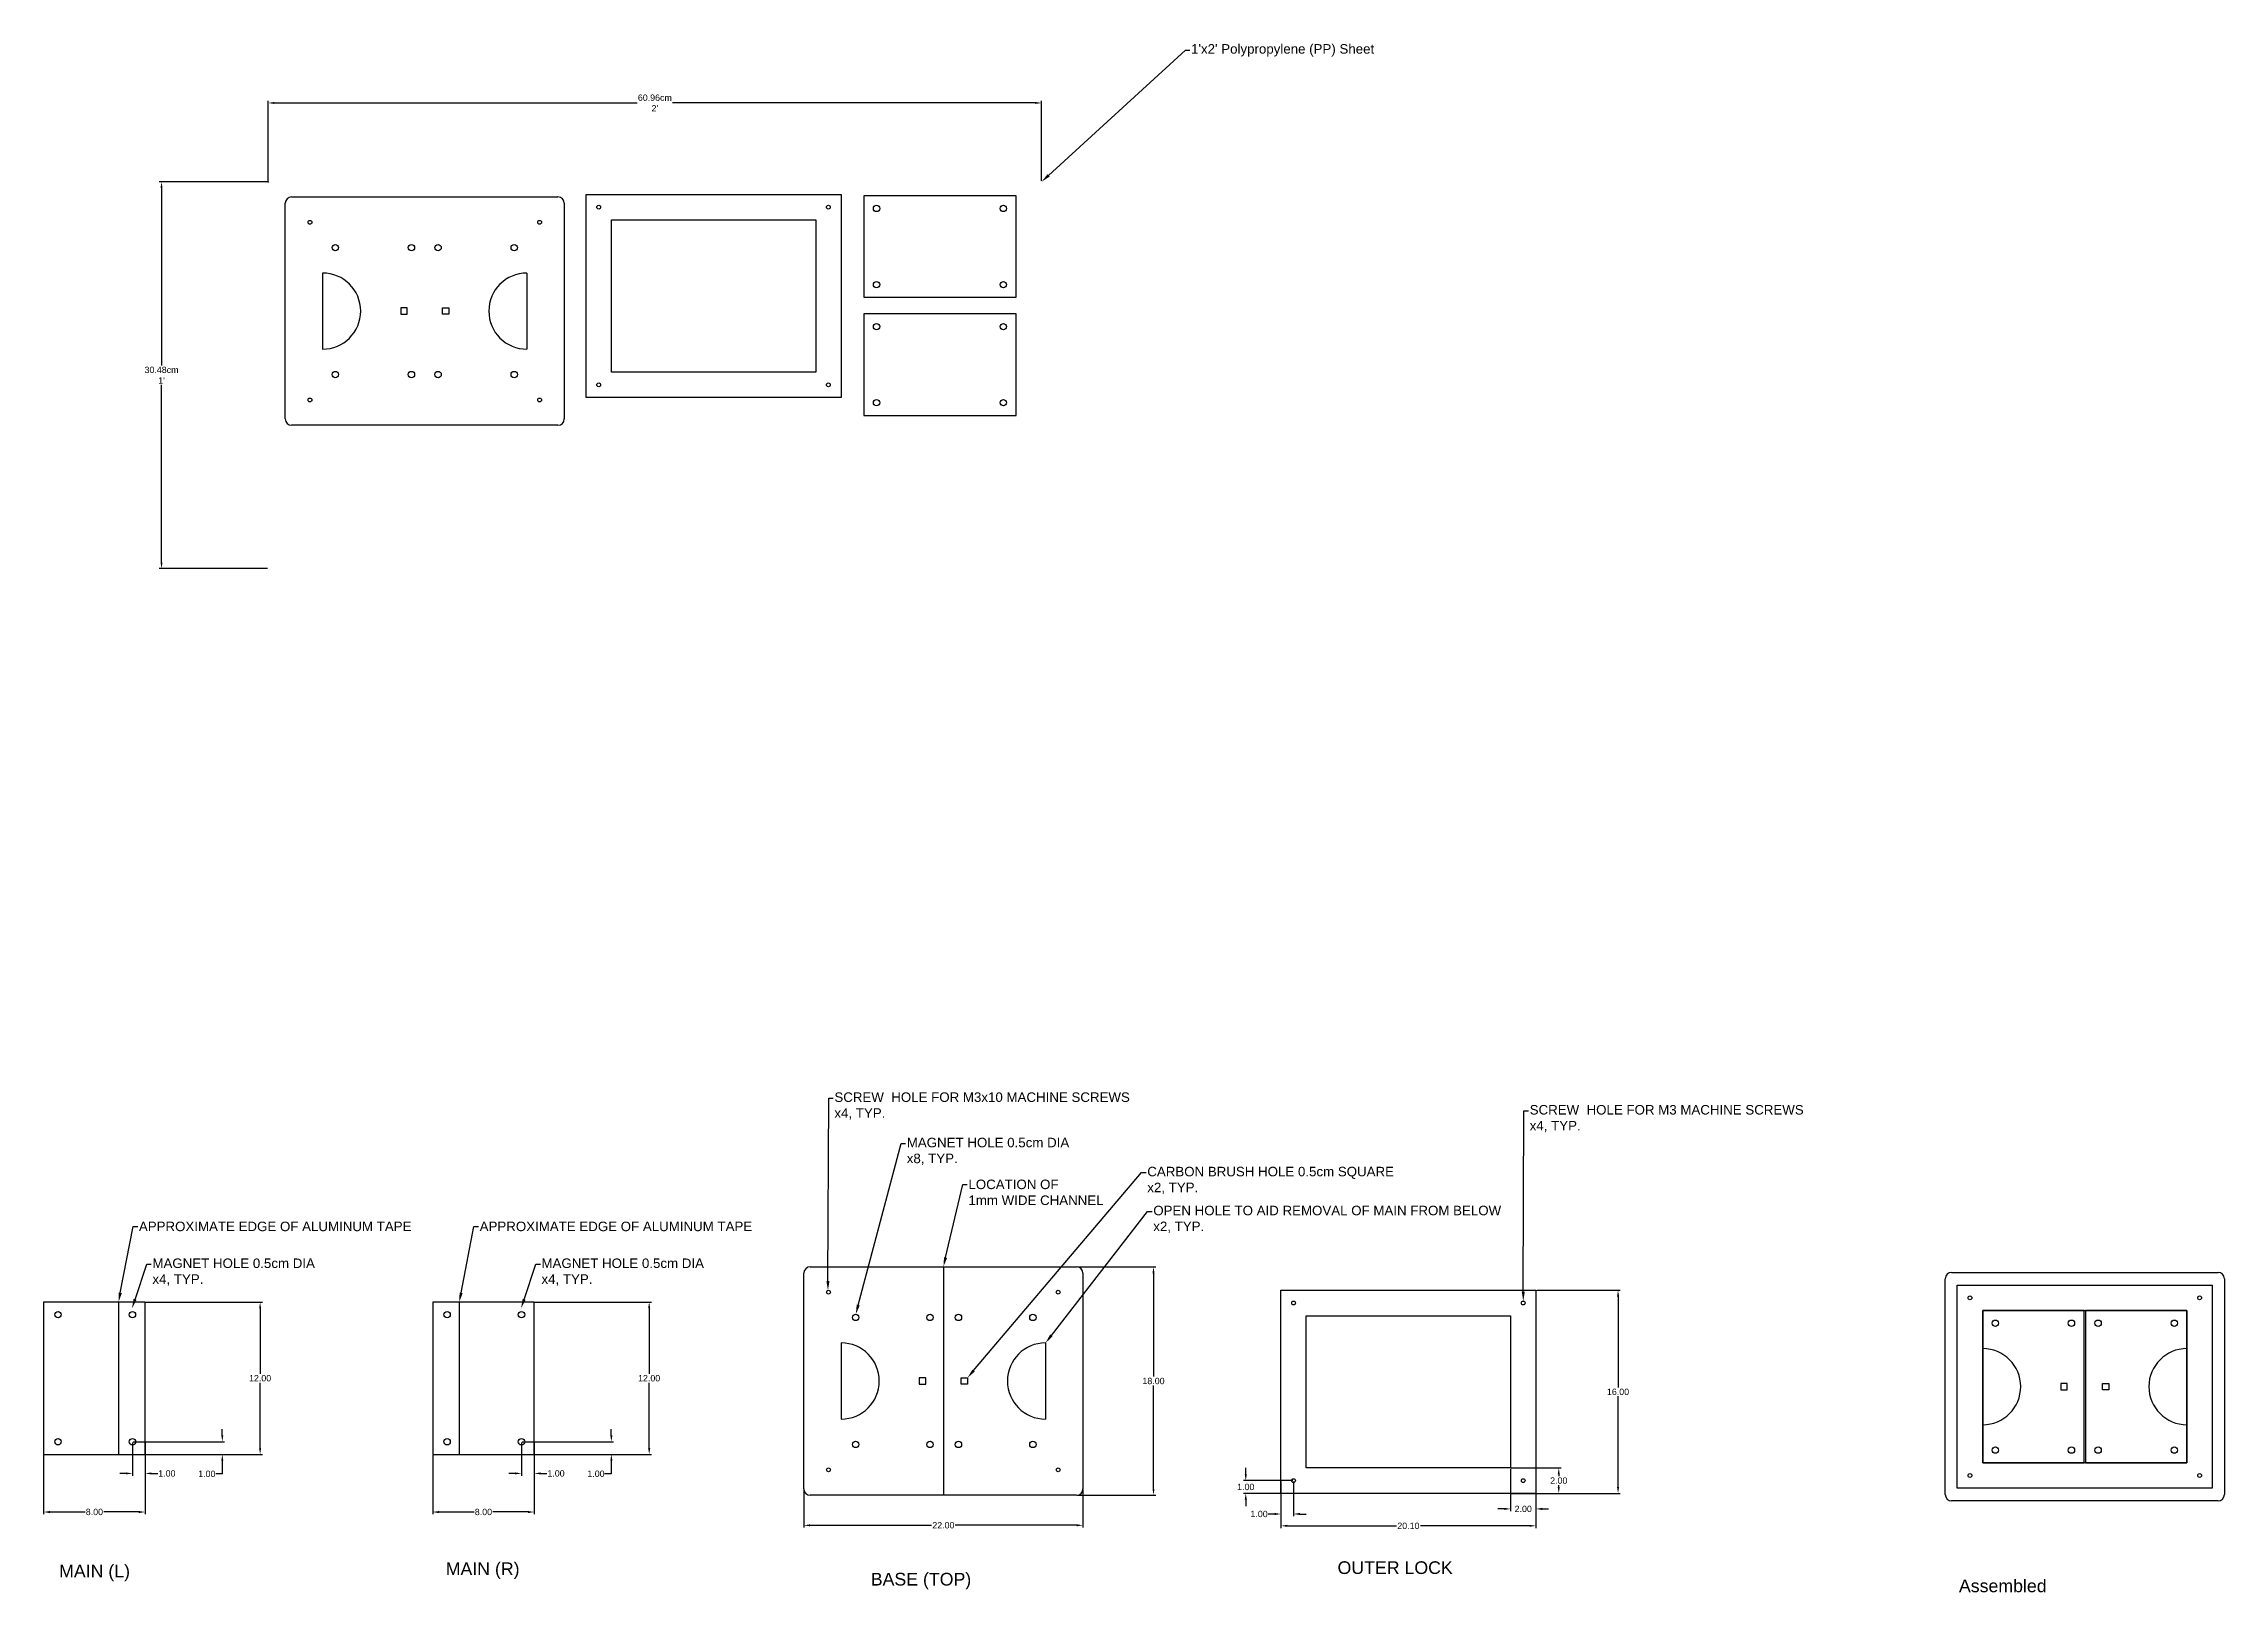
# Model space of a CAD drawing. Header units: inches. Extents: x 13 to 184, y -5 to 117.
import ezdxf
from ezdxf import colors
from ezdxf.entities.mleader import LeaderData, LeaderLine
from ezdxf.math import Vec2, Vec3

# ---------------------------------------------------------------- set-up
doc = ezdxf.new("R2010")
doc.units = ezdxf.units.IN
doc.header["$MEASUREMENT"] = 0
doc.layers.add('ANNOTATIONS', color=50, linetype='Continuous')
doc.layers.add('CUT', color=10, linetype='Continuous')
doc.styles.get("Standard").update_dxf_attribs({"font": 'arial.ttf'})
doc.linetypes.add('TRACKS', pattern='A,0.15,[130,ltypeshp.shx,S=0.25,R=0,X=0,Y=0],0.15', length=0.3)
doc.linetypes.add('ZIGZAG', pattern='A,0.0001,-0.2,[131,ltypeshp.shx,S=0.2,R=0,X=-0.2,Y=0],-0.4,[131,ltypeshp.shx,S=0.2,R=180,X=0.2,Y=0],-0.2', length=0.8001)
doc.dimstyles.get("Standard").update_dxf_attribs({"dimtxt": 0.5, "dimasz": 0.5, "dimexe": 0.18, "dimexo": 0.0625, "dimgap": 0.09, "dimtad": 0, "dimtih": 1, "dimtoh": 1, "dimzin": 0, "dimdsep": 46, "dimtxsty": 'Standard', "dimcen": 0.09, "dimadec": 0, "dimazin": 0, "dimtfac": 1, "dimtofl": 0, "dimtmove": 0, "dimatfit": 3, "dimfxl": 1, "dimtolj": 1, "dimtzin": 0, "dimarcsym": 0})

# ---------------------------------------------------------------- blocks, each defined once
blk = doc.blocks.new('*D1')
at = {"layer": 'ANNOTATIONS', "color": 0, "lineweight": -2, "transparency": 16777216}
for p, q in [((19.6, 6.33), (19.6, 3.72)), ((20.6, 6.33), (20.6, 3.72)), ((19.1, 3.9), (18.6, 3.9)), ((21.1, 3.9), (21.6, 3.9))]:
    blk.add_line(p, q, dxfattribs=at)
at = {"layer": 'ANNOTATIONS', "color": 0, "transparency": 16777216}
for points in [[(19.1, 3.98), (19.1, 3.82), (19.6, 3.9)], [(21.1, 3.98), (21.1, 3.82), (20.6, 3.9)]]:
    blk.add_solid(points, dxfattribs=at)
at = {"layer": 'Defpoints', "color": 0, "transparency": 16777216}
for p in [(19.6, 6.4), (20.6, 6.4), (20.6, 3.9)]:
    blk.add_point(p, dxfattribs=at)
at = {"layer": 'ANNOTATIONS', "color": 0, "transparency": 16777216, "insert": (22.31, 3.9), "char_height": 0.5, "attachment_point": 5}
blk.add_mtext('\\A1;1.00', dxfattribs=at)
blk = doc.blocks.new('*D2')
at = {"layer": 'ANNOTATIONS', "color": 0, "lineweight": -2, "transparency": 16777216}
for p, q in [((26.68, 6.9), (26.68, 7.4)), ((19.66, 6.4), (26.86, 6.4)), ((19.66, 5.4), (26.86, 5.4)), ((26.68, 3.87), (26.18, 3.87)), ((26.68, 4.9), (26.68, 3.87))]:
    blk.add_line(p, q, dxfattribs=at)
at = {"layer": 'ANNOTATIONS', "color": 0, "transparency": 16777216}
for points in [[(26.6, 6.9), (26.76, 6.9), (26.68, 6.4)], [(26.6, 4.9), (26.76, 4.9), (26.68, 5.4)]]:
    blk.add_solid(points, dxfattribs=at)
at = {"layer": 'Defpoints', "color": 0, "transparency": 16777216}
for p in [(19.6, 6.4), (19.6, 5.4), (26.68, 5.4)]:
    blk.add_point(p, dxfattribs=at)
at = {"layer": 'ANNOTATIONS', "color": 0, "transparency": 16777216, "insert": (25.46, 3.87), "char_height": 0.5, "attachment_point": 5}
blk.add_mtext('\\A1;1.00', dxfattribs=at)
blk = doc.blocks.new('*D3')
at = {"layer": 'ANNOTATIONS', "color": 0, "lineweight": -2, "transparency": 16777216}
for p, q in [((50.26, 6.33), (50.26, 3.72)), ((51.26, 6.33), (51.26, 3.72)), ((49.76, 3.9), (49.26, 3.9)), ((51.76, 3.9), (52.26, 3.9))]:
    blk.add_line(p, q, dxfattribs=at)
at = {"layer": 'ANNOTATIONS', "color": 0, "transparency": 16777216}
for points in [[(49.76, 3.98), (49.76, 3.82), (50.26, 3.9)], [(51.76, 3.98), (51.76, 3.82), (51.26, 3.9)]]:
    blk.add_solid(points, dxfattribs=at)
at = {"layer": 'Defpoints', "color": 0, "transparency": 16777216}
for p in [(50.26, 6.4), (51.26, 6.4), (51.26, 3.9)]:
    blk.add_point(p, dxfattribs=at)
at = {"layer": 'ANNOTATIONS', "color": 0, "transparency": 16777216, "insert": (52.98, 3.9), "char_height": 0.5, "attachment_point": 5}
blk.add_mtext('\\A1;1.00', dxfattribs=at)
blk = doc.blocks.new('*D4')
at = {"layer": 'ANNOTATIONS', "color": 0, "lineweight": -2, "transparency": 16777216}
for p, q in [((57.34, 6.9), (57.34, 7.4)), ((50.32, 6.4), (57.52, 6.4)), ((50.32, 5.4), (57.52, 5.4)), ((57.34, 3.87), (56.84, 3.87)), ((57.34, 4.9), (57.34, 3.87))]:
    blk.add_line(p, q, dxfattribs=at)
at = {"layer": 'ANNOTATIONS', "color": 0, "transparency": 16777216}
for points in [[(57.26, 6.9), (57.43, 6.9), (57.34, 6.4)], [(57.26, 4.9), (57.43, 4.9), (57.34, 5.4)]]:
    blk.add_solid(points, dxfattribs=at)
at = {"layer": 'Defpoints', "color": 0, "transparency": 16777216}
for p in [(50.26, 6.4), (50.26, 5.4), (57.34, 5.4)]:
    blk.add_point(p, dxfattribs=at)
at = {"layer": 'ANNOTATIONS', "color": 0, "transparency": 16777216, "insert": (56.13, 3.87), "char_height": 0.5, "attachment_point": 5}
blk.add_mtext('\\A1;1.00', dxfattribs=at)
blk = doc.blocks.new('*D5')
at = {"layer": 'ANNOTATIONS', "color": 0, "lineweight": -2, "transparency": 16777216}
for p, q in [((20.66, 17.4), (29.84, 17.4)), ((29.66, 16.9), (29.66, 11.74)), ((29.66, 5.9), (29.66, 11.05)), ((20.66, 5.4), (29.84, 5.4))]:
    blk.add_line(p, q, dxfattribs=at)
at = {"layer": 'ANNOTATIONS', "color": 0, "transparency": 16777216}
for points in [[(29.58, 16.9), (29.74, 16.9), (29.66, 17.4)], [(29.58, 5.9), (29.74, 5.9), (29.66, 5.4)]]:
    blk.add_solid(points, dxfattribs=at)
at = {"layer": 'Defpoints', "color": 0, "transparency": 16777216}
for p in [(20.6, 17.4), (20.6, 5.4), (29.66, 5.4)]:
    blk.add_point(p, dxfattribs=at)
at = {"layer": 'ANNOTATIONS', "color": 0, "transparency": 16777216, "insert": (29.66, 11.4), "char_height": 0.5, "attachment_point": 5}
blk.add_mtext('\\A1;12.00', dxfattribs=at)
blk = doc.blocks.new('*D6')
at = {"layer": 'ANNOTATIONS', "color": 0, "lineweight": -2, "transparency": 16777216}
for p, q in [((12.6, 5.33), (12.6, 0.68)), ((20.6, 5.33), (20.6, 0.68)), ((13.1, 0.86), (15.86, 0.86)), ((20.1, 0.86), (17.34, 0.86))]:
    blk.add_line(p, q, dxfattribs=at)
at = {"layer": 'ANNOTATIONS', "color": 0, "transparency": 16777216}
for points in [[(13.1, 0.94), (13.1, 0.77), (12.6, 0.86)], [(20.1, 0.94), (20.1, 0.77), (20.6, 0.86)]]:
    blk.add_solid(points, dxfattribs=at)
at = {"layer": 'Defpoints', "color": 0, "transparency": 16777216}
for p in [(12.6, 5.4), (20.6, 5.4), (20.6, 0.86)]:
    blk.add_point(p, dxfattribs=at)
at = {"layer": 'ANNOTATIONS', "color": 0, "transparency": 16777216, "insert": (16.6, 0.86), "char_height": 0.5, "attachment_point": 5}
blk.add_mtext('\\A1;8.00', dxfattribs=at)
blk = doc.blocks.new('*D7')
at = {"layer": 'ANNOTATIONS', "color": 0, "lineweight": -2, "transparency": 16777216}
for p, q in [((51.32, 17.4), (60.5, 17.4)), ((60.32, 16.9), (60.32, 11.74)), ((60.32, 5.9), (60.32, 11.05)), ((51.32, 5.4), (60.5, 5.4))]:
    blk.add_line(p, q, dxfattribs=at)
at = {"layer": 'ANNOTATIONS', "color": 0, "transparency": 16777216}
for points in [[(60.24, 16.9), (60.41, 16.9), (60.32, 17.4)], [(60.24, 5.9), (60.41, 5.9), (60.32, 5.4)]]:
    blk.add_solid(points, dxfattribs=at)
at = {"layer": 'Defpoints', "color": 0, "transparency": 16777216}
for p in [(51.26, 17.4), (51.26, 5.4), (60.32, 5.4)]:
    blk.add_point(p, dxfattribs=at)
at = {"layer": 'ANNOTATIONS', "color": 0, "transparency": 16777216, "insert": (60.32, 11.4), "char_height": 0.5, "attachment_point": 5}
blk.add_mtext('\\A1;12.00', dxfattribs=at)
blk = doc.blocks.new('*D8')
at = {"layer": 'ANNOTATIONS', "color": 0, "lineweight": -2, "transparency": 16777216}
for p, q in [((43.26, 5.33), (43.26, 0.68)), ((51.26, 5.33), (51.26, 0.68)), ((43.76, 0.86), (46.52, 0.86)), ((50.76, 0.86), (48, 0.86))]:
    blk.add_line(p, q, dxfattribs=at)
at = {"layer": 'ANNOTATIONS', "color": 0, "transparency": 16777216}
for points in [[(43.76, 0.94), (43.76, 0.77), (43.26, 0.86)], [(50.76, 0.94), (50.76, 0.77), (51.26, 0.86)]]:
    blk.add_solid(points, dxfattribs=at)
at = {"layer": 'Defpoints', "color": 0, "transparency": 16777216}
for p in [(43.26, 5.4), (51.26, 5.4), (51.26, 0.86)]:
    blk.add_point(p, dxfattribs=at)
at = {"layer": 'ANNOTATIONS', "color": 0, "transparency": 16777216, "insert": (47.26, 0.86), "char_height": 0.5, "attachment_point": 5}
blk.add_mtext('\\A1;8.00', dxfattribs=at)
blk = doc.blocks.new('*D9')
at = {"layer": 'ANNOTATIONS', "color": 0, "lineweight": -2, "transparency": 16777216}
for p, q in [((94.07, 20.18), (100.25, 20.18)), ((100.07, 19.68), (100.07, 11.53)), ((100.07, 2.68), (100.07, 10.84)), ((94.07, 2.18), (100.25, 2.18))]:
    blk.add_line(p, q, dxfattribs=at)
at = {"layer": 'ANNOTATIONS', "color": 0, "transparency": 16777216}
for points in [[(99.99, 19.68), (100.15, 19.68), (100.07, 20.18)], [(99.99, 2.68), (100.15, 2.68), (100.07, 2.18)]]:
    blk.add_solid(points, dxfattribs=at)
at = {"layer": 'Defpoints', "color": 0, "transparency": 16777216}
for p in [(94.01, 20.18), (94.01, 2.18), (100.07, 2.18)]:
    blk.add_point(p, dxfattribs=at)
at = {"layer": 'ANNOTATIONS', "color": 0, "transparency": 16777216, "insert": (100.07, 11.18), "char_height": 0.5, "attachment_point": 5}
blk.add_mtext('\\A1;18.00', dxfattribs=at)
blk = doc.blocks.new('*D10')
at = {"layer": 'ANNOTATIONS', "color": 0, "lineweight": -2, "transparency": 16777216}
for p, q in [((130.27, 18.33), (136.86, 18.33)), ((136.68, 17.83), (136.68, 10.68)), ((136.68, 2.83), (136.68, 9.98)), ((130.27, 2.33), (136.86, 2.33))]:
    blk.add_line(p, q, dxfattribs=at)
at = {"layer": 'ANNOTATIONS', "color": 0, "transparency": 16777216}
for points in [[(136.6, 17.83), (136.77, 17.83), (136.68, 18.33)], [(136.6, 2.83), (136.77, 2.83), (136.68, 2.33)]]:
    blk.add_solid(points, dxfattribs=at)
at = {"layer": 'Defpoints', "color": 0, "transparency": 16777216}
for p in [(130.21, 18.33), (130.21, 2.33), (136.68, 2.33)]:
    blk.add_point(p, dxfattribs=at)
at = {"layer": 'ANNOTATIONS', "color": 0, "transparency": 16777216, "insert": (136.68, 10.33), "char_height": 0.5, "attachment_point": 5}
blk.add_mtext('\\A1;16.00', dxfattribs=at)
blk = doc.blocks.new('*D11')
at = {"layer": 'ANNOTATIONS', "color": 0, "lineweight": -2, "transparency": 16777216}
for p, q in [((72.51, 2.62), (72.51, -0.37)), ((94.51, 2.62), (94.51, -0.37)), ((73.01, -0.19), (82.57, -0.19)), ((94.01, -0.19), (84.45, -0.19))]:
    blk.add_line(p, q, dxfattribs=at)
at = {"layer": 'ANNOTATIONS', "color": 0, "transparency": 16777216}
for points in [[(73.01, -0.11), (73.01, -0.27), (72.51, -0.19)], [(94.01, -0.11), (94.01, -0.27), (94.51, -0.19)]]:
    blk.add_solid(points, dxfattribs=at)
at = {"layer": 'Defpoints', "color": 0, "transparency": 16777216}
for p in [(72.51, 2.68), (94.51, 2.68), (94.51, -0.19)]:
    blk.add_point(p, dxfattribs=at)
at = {"layer": 'ANNOTATIONS', "color": 0, "transparency": 16777216, "insert": (83.51, -0.19), "char_height": 0.5, "attachment_point": 5}
blk.add_mtext('\\A1;22.00', dxfattribs=at)
blk = doc.blocks.new('*D12')
at = {"layer": 'ANNOTATIONS', "color": 0, "lineweight": -2, "transparency": 16777216}
for p, q in [((110.11, 2.27), (110.11, -0.41)), ((130.21, 2.27), (130.21, -0.41)), ((110.61, -0.23), (119.22, -0.23)), ((129.71, -0.23), (121.1, -0.23))]:
    blk.add_line(p, q, dxfattribs=at)
at = {"layer": 'ANNOTATIONS', "color": 0, "transparency": 16777216}
for points in [[(110.61, -0.15), (110.61, -0.31), (110.11, -0.23)], [(129.71, -0.15), (129.71, -0.31), (130.21, -0.23)]]:
    blk.add_solid(points, dxfattribs=at)
at = {"layer": 'Defpoints', "color": 0, "transparency": 16777216}
for p in [(110.11, 2.33), (130.21, 2.33), (130.21, -0.23)]:
    blk.add_point(p, dxfattribs=at)
at = {"layer": 'ANNOTATIONS', "color": 0, "transparency": 16777216, "insert": (120.16, -0.23), "char_height": 0.5, "attachment_point": 5}
blk.add_mtext('\\A1;20.10', dxfattribs=at)
blk = doc.blocks.new('*D13')
at = {"layer": 'ANNOTATIONS', "color": 0, "lineweight": -2, "transparency": 16777216}
for p, q in [((128.21, 4.27), (128.21, 0.92)), ((130.21, 4.27), (130.21, 0.92)), ((127.71, 1.1), (127.21, 1.1)), ((130.71, 1.1), (131.21, 1.1))]:
    blk.add_line(p, q, dxfattribs=at)
at = {"layer": 'ANNOTATIONS', "color": 0, "transparency": 16777216}
for points in [[(127.71, 1.19), (127.71, 1.02), (128.21, 1.1)], [(130.71, 1.19), (130.71, 1.02), (130.21, 1.1)]]:
    blk.add_solid(points, dxfattribs=at)
at = {"layer": 'Defpoints', "color": 0, "transparency": 16777216}
for p in [(128.21, 4.33), (130.21, 4.33), (130.21, 1.1)]:
    blk.add_point(p, dxfattribs=at)
at = {"layer": 'ANNOTATIONS', "color": 0, "transparency": 16777216, "insert": (129.21, 1.1), "char_height": 0.5, "attachment_point": 5}
blk.add_mtext('\\A1;2.00', dxfattribs=at)
blk = doc.blocks.new('*D14')
at = {"layer": 'ANNOTATIONS', "color": 0, "lineweight": -2, "transparency": 16777216}
for p, q in [((128.27, 4.33), (132.19, 4.33)), ((132.01, 3.83), (132.01, 3.68)), ((128.27, 2.33), (132.19, 2.33)), ((132.01, 2.83), (132.01, 2.98))]:
    blk.add_line(p, q, dxfattribs=at)
at = {"layer": 'ANNOTATIONS', "color": 0, "transparency": 16777216}
for points in [[(131.93, 3.83), (132.09, 3.83), (132.01, 4.33)], [(131.93, 2.83), (132.09, 2.83), (132.01, 2.33)]]:
    blk.add_solid(points, dxfattribs=at)
at = {"layer": 'Defpoints', "color": 0, "transparency": 16777216}
for p in [(128.21, 4.33), (128.21, 2.33), (132.01, 2.33)]:
    blk.add_point(p, dxfattribs=at)
at = {"layer": 'ANNOTATIONS', "color": 0, "transparency": 16777216, "insert": (132.01, 3.33), "char_height": 0.5, "attachment_point": 5}
blk.add_mtext('\\A1;2.00', dxfattribs=at)
blk = doc.blocks.new('*D15')
at = {"layer": 'ANNOTATIONS', "color": 0, "lineweight": -2, "transparency": 16777216}
for p, q in [((107.34, 3.83), (107.34, 4.33)), ((111.05, 3.33), (107.16, 3.33)), ((111.05, 2.33), (107.16, 2.33)), ((107.34, 1.83), (107.34, 1.33))]:
    blk.add_line(p, q, dxfattribs=at)
at = {"layer": 'ANNOTATIONS', "color": 0, "transparency": 16777216}
for points in [[(107.26, 3.83), (107.43, 3.83), (107.34, 3.33)], [(107.26, 1.83), (107.43, 1.83), (107.34, 2.33)]]:
    blk.add_solid(points, dxfattribs=at)
at = {"layer": 'Defpoints', "color": 0, "transparency": 16777216}
for p in [(107.34, 2.33), (111.11, 3.33), (111.11, 2.33)]:
    blk.add_point(p, dxfattribs=at)
at = {"layer": 'ANNOTATIONS', "color": 0, "transparency": 16777216, "insert": (107.34, 2.83), "char_height": 0.5, "attachment_point": 5}
blk.add_mtext('\\A1;1.00', dxfattribs=at)
blk = doc.blocks.new('*D16')
at = {"layer": 'ANNOTATIONS', "color": 0, "lineweight": -2, "transparency": 16777216}
for p, q in [((110.11, 3.27), (110.11, 0.52)), ((111.11, 3.27), (111.11, 0.52)), ((109.61, 0.7), (109.11, 0.7)), ((111.61, 0.7), (112.11, 0.7))]:
    blk.add_line(p, q, dxfattribs=at)
at = {"layer": 'ANNOTATIONS', "color": 0, "transparency": 16777216}
for points in [[(109.61, 0.79), (109.61, 0.62), (110.11, 0.7)], [(111.61, 0.79), (111.61, 0.62), (111.11, 0.7)]]:
    blk.add_solid(points, dxfattribs=at)
at = {"layer": 'Defpoints', "color": 0, "transparency": 16777216}
for p in [(110.11, 3.33), (111.11, 3.33), (110.11, 0.7)]:
    blk.add_point(p, dxfattribs=at)
at = {"layer": 'ANNOTATIONS', "color": 0, "transparency": 16777216, "insert": (108.39, 0.7), "char_height": 0.5, "attachment_point": 5}
blk.add_mtext('\\A1;1.00', dxfattribs=at)
blk = doc.blocks.new('*D17')
at = {"layer": 'ANNOTATIONS', "color": 0, "lineweight": -2, "transparency": 16777216}
for p, q in [((30.29, 105.75), (30.29, 112.08)), ((30.79, 111.9), (59.38, 111.9)), ((90.75, 111.9), (62.16, 111.9)), ((91.25, 105.75), (91.25, 112.08))]:
    blk.add_line(p, q, dxfattribs=at)
at = {"layer": 'ANNOTATIONS', "color": 0, "transparency": 16777216}
for points in [[(30.79, 111.98), (30.79, 111.82), (30.29, 111.9)], [(90.75, 111.98), (90.75, 111.82), (91.25, 111.9)]]:
    blk.add_solid(points, dxfattribs=at)
at = {"layer": 'Defpoints', "color": 0, "transparency": 16777216}
for p in [(30.29, 111.9), (30.29, 105.69), (91.25, 105.69)]:
    blk.add_point(p, dxfattribs=at)
at = {"layer": 'ANNOTATIONS', "color": 0, "transparency": 16777216, "insert": (60.77, 111.9), "char_height": 0.5, "attachment_point": 5}
blk.add_mtext("\\A1;60.96cm\\P2'", dxfattribs=at)
blk = doc.blocks.new('*D18')
at = {"layer": 'ANNOTATIONS', "color": 0, "lineweight": -2, "transparency": 16777216}
for p, q in [((30.23, 105.69), (21.71, 105.69)), ((21.89, 105.19), (21.89, 91.21)), ((21.89, 75.71), (21.89, 89.69)), ((30.23, 75.21), (21.71, 75.21))]:
    blk.add_line(p, q, dxfattribs=at)
at = {"layer": 'ANNOTATIONS', "color": 0, "transparency": 16777216}
for points in [[(21.81, 105.19), (21.97, 105.19), (21.89, 105.69)], [(21.81, 75.71), (21.97, 75.71), (21.89, 75.21)]]:
    blk.add_solid(points, dxfattribs=at)
at = {"layer": 'Defpoints', "color": 0, "transparency": 16777216}
for p in [(21.89, 105.69), (30.29, 105.69), (30.29, 75.21)]:
    blk.add_point(p, dxfattribs=at)
at = {"layer": 'ANNOTATIONS', "color": 0, "transparency": 16777216, "insert": (21.89, 90.45), "char_height": 0.5, "attachment_point": 5}
blk.add_mtext("\\A1;30.48cm\\P1'", dxfattribs=at)

msp = doc.modelspace()

# ---------------------------------------------------------------- linework, layer by layer
at = {"layer": 'ANNOTATIONS', "color": 240, "true_color": 0xed1f24}
for p, q in [((72.511, 2.682), (72.511, 19.682)), ((73.011, 20.182), (94.011, 20.182)), ((94.511, 19.682), (94.511, 2.682)), ((162.469, 2.237), (162.469, 19.237)), ((162.969, 19.737), (183.969, 19.737)), ((184.469, 19.237), (184.469, 2.237)), ((12.598, 17.396), (12.598, 5.396)), ((20.598, 17.396), (12.598, 17.396)), ((20.598, 5.396), (20.598, 17.396)), ((43.261, 17.396), (43.261, 5.396)), ((51.261, 17.396), (43.261, 17.396)), ((51.261, 5.396), (51.261, 17.396)), ((110.11, 18.33), (130.21, 18.33)), ((110.11, 2.33), (110.11, 18.33)), ((130.21, 18.33), (130.21, 2.33)), ((112.11, 16.33), (128.21, 16.33)), ((112.11, 4.33), (112.11, 16.33)), ((128.21, 16.33), (128.21, 4.33)), ((75.461, 14.182), (75.461, 8.182)), ((91.561, 14.182), (91.561, 8.182)), ((81.614, 11.432), (81.614, 10.932)), ((82.114, 11.432), (81.614, 11.432)), ((81.614, 10.932), (82.114, 10.932)), ((82.114, 10.932), (82.114, 11.432)), ((84.907, 11.432), (85.407, 11.432)), ((84.907, 10.932), (84.907, 11.432)), ((85.407, 10.932), (84.907, 10.932)), ((85.407, 11.432), (85.407, 10.932)), ((171.572, 10.987), (171.572, 10.487)), ((172.072, 10.987), (171.572, 10.987)), ((171.572, 10.487), (172.072, 10.487)), ((172.072, 10.487), (172.072, 10.987)), ((174.865, 10.487), (174.865, 10.987)), ((174.865, 10.987), (175.365, 10.987)), ((175.365, 10.487), (174.865, 10.487)), ((175.365, 10.987), (175.365, 10.487)), ((12.598, 5.396), (20.598, 5.396)), ((43.261, 5.396), (51.261, 5.396)), ((128.21, 4.33), (112.11, 4.33)), ((94.011, 2.182), (73.011, 2.182)), ((130.21, 2.33), (110.11, 2.33)), ((183.969, 1.737), (162.969, 1.737))]:
    msp.add_line(p, q, dxfattribs=at)
at = {"layer": 'ANNOTATIONS', "linetype": 'TRACKS'}
msp.add_line((83.511, 20.182), (83.511, 2.182), dxfattribs=at)
at = {"layer": 'ANNOTATIONS', "linetype": 'ZIGZAG'}
for p, q in [((18.501, 17.396), (18.501, 5.396)), ((45.358, 17.396), (45.358, 5.396))]:
    msp.add_line(p, q, dxfattribs=at)
at = {"layer": 'ANNOTATIONS', "color": 116, "true_color": 0x136734}
for p, q in [((163.419, 18.737), (183.519, 18.737)), ((163.419, 2.737), (163.419, 18.737)), ((183.519, 18.737), (183.519, 2.737)), ((165.419, 16.737), (181.519, 16.737)), ((165.419, 4.737), (165.419, 16.737)), ((181.519, 16.737), (181.519, 4.737)), ((181.519, 4.737), (165.419, 4.737)), ((183.519, 2.737), (163.419, 2.737))]:
    msp.add_line(p, q, dxfattribs=at)
at = {"layer": 'ANNOTATIONS', "color": 41, "true_color": 0xf4ee51}
for p, q in [((173.419, 16.737), (165.419, 16.737)), ((165.419, 16.737), (165.419, 4.737)), ((173.419, 4.737), (173.419, 16.737)), ((181.519, 16.737), (173.519, 16.737)), ((173.519, 16.737), (173.519, 4.737)), ((181.519, 4.737), (181.519, 16.737)), ((165.419, 4.737), (173.419, 4.737)), ((173.519, 4.737), (181.519, 4.737))]:
    msp.add_line(p, q, dxfattribs=at)
at = {"layer": 'ANNOTATIONS'}
for p, q in [((165.419, 13.737), (165.419, 7.737)), ((181.519, 13.737), (181.519, 7.737))]:
    msp.add_line(p, q, dxfattribs=at)
at = {"layer": 'ANNOTATIONS', "color": 240, "true_color": 0xed1f24}
for centre, radius in [((74.461, 18.182), 0.15), ((92.561, 18.182), 0.15), ((111.11, 17.33), 0.15), ((129.21, 17.33), 0.15), ((13.733, 16.405), 0.25), ((19.598, 16.405), 0.25), ((44.397, 16.405), 0.25), ((50.261, 16.405), 0.25), ((76.597, 16.191), 0.25), ((82.461, 16.191), 0.25), ((84.697, 16.191), 0.25), ((90.561, 16.191), 0.25), ((13.733, 6.396), 0.25), ((19.598, 6.396), 0.25), ((44.397, 6.396), 0.25), ((50.261, 6.396), 0.25), ((76.597, 6.182), 0.25), ((82.461, 6.182), 0.25), ((84.697, 6.182), 0.25), ((90.561, 6.182), 0.25), ((74.461, 4.182), 0.15), ((92.561, 4.182), 0.15), ((111.11, 3.33), 0.15), ((129.21, 3.33), 0.15)]:
    msp.add_circle(centre, radius, dxfattribs=at)
at = {"layer": 'ANNOTATIONS', "color": 116, "true_color": 0x136734}
for centre in [(164.419, 17.737), (182.519, 17.737), (164.419, 3.737), (182.519, 3.737)]:
    msp.add_circle(centre, 0.15, dxfattribs=at)
at = {"layer": 'ANNOTATIONS', "color": 41, "true_color": 0xf4ee51}
for centre in [(166.419, 15.737), (172.419, 15.737), (174.519, 15.737), (180.519, 15.737), (166.419, 5.737), (172.419, 5.737), (174.519, 5.737), (180.519, 5.737)]:
    msp.add_circle(centre, 0.25, dxfattribs=at)
at = {"layer": 'ANNOTATIONS'}
for centre in [(166.419, 15.737), (172.419, 15.737), (174.519, 15.737), (180.519, 15.737), (166.419, 5.737), (172.419, 5.737), (174.519, 5.737), (180.519, 5.737)]:
    msp.add_circle(centre, 0.25, dxfattribs=at)
at = {"layer": 'ANNOTATIONS', "color": 240, "true_color": 0xed1f24}
for centre, radius, start, end in [((73.011, 19.682), 0.5, 90, 180), ((94.011, 19.682), 0.5, 0, 90), ((162.969, 19.237), 0.5, 90, 180), ((183.969, 19.237), 0.5, 0, 90), ((75.461, 11.182), 3, 270, 90), ((91.561, 11.182), 3, 90, 270), ((165.419, 10.737), 3, 270, 90), ((181.519, 10.737), 3, 90, 270), ((73.011, 2.682), 0.5, 180, 270), ((94.011, 2.682), 0.5, 270, 0), ((162.969, 2.237), 0.5, 180, 270), ((183.969, 2.237), 0.5, 270, 0)]:
    msp.add_arc(centre, radius, start, end, dxfattribs=at)
at = {"layer": 'CUT'}
for p, q in [((31.636, 86.997), (31.636, 103.997)), ((32.136, 104.497), (53.136, 104.497)), ((53.636, 103.997), (53.636, 86.997)), ((55.345, 104.688), (75.445, 104.688)), ((55.345, 88.688), (55.345, 104.688)), ((75.445, 104.688), (75.445, 88.688)), ((89.241, 104.585), (77.241, 104.585)), ((77.241, 104.585), (77.241, 96.585)), ((89.241, 96.585), (89.241, 104.585)), ((57.345, 102.688), (73.445, 102.688)), ((57.345, 90.688), (57.345, 102.688)), ((73.445, 102.688), (73.445, 90.688)), ((34.586, 98.497), (34.586, 92.497)), ((50.686, 98.497), (50.686, 92.497)), ((77.241, 96.585), (89.241, 96.585)), ((40.74, 95.747), (40.74, 95.247)), ((41.24, 95.747), (40.74, 95.747)), ((40.74, 95.247), (41.24, 95.247)), ((41.24, 95.247), (41.24, 95.747)), ((44.033, 95.247), (44.033, 95.747)), ((44.033, 95.747), (44.533, 95.747)), ((44.533, 95.247), (44.033, 95.247)), ((44.533, 95.747), (44.533, 95.247)), ((89.241, 95.276), (77.241, 95.276)), ((77.241, 95.276), (77.241, 87.276)), ((89.241, 87.276), (89.241, 95.276)), ((73.445, 90.688), (57.345, 90.688)), ((75.445, 88.688), (55.345, 88.688)), ((53.136, 86.497), (32.136, 86.497)), ((77.241, 87.276), (89.241, 87.276))]:
    msp.add_line(p, q, dxfattribs=at)
for centre, radius in [((56.345, 103.688), 0.15), ((74.445, 103.688), 0.15), ((78.241, 103.585), 0.25), ((88.241, 103.585), 0.25), ((33.586, 102.497), 0.15), ((51.686, 102.497), 0.15), ((35.586, 100.497), 0.25), ((41.586, 100.497), 0.25), ((43.686, 100.497), 0.25), ((49.686, 100.497), 0.25), ((78.241, 97.585), 0.25), ((88.241, 97.585), 0.25), ((78.241, 94.276), 0.25), ((88.241, 94.276), 0.25), ((35.586, 90.497), 0.25), ((41.586, 90.497), 0.25), ((43.686, 90.497), 0.25), ((49.686, 90.497), 0.25), ((56.345, 89.688), 0.15), ((74.445, 89.688), 0.15), ((33.586, 88.497), 0.15), ((51.686, 88.497), 0.15), ((78.241, 88.276), 0.25), ((88.241, 88.276), 0.25)]:
    msp.add_circle(centre, radius, dxfattribs=at)
for centre, radius, start, end in [((32.136, 103.997), 0.5, 90, 180), ((53.136, 103.997), 0.5, 0, 90), ((34.586, 95.497), 3, 270, 90), ((50.686, 95.497), 3, 90, 270), ((32.136, 86.997), 0.5, 180, 270), ((53.136, 86.997), 0.5, 270, 0)]:
    msp.add_arc(centre, radius, start, end, dxfattribs=at)
msp.add_point((30.291, 105.688), dxfattribs=at)

# ---------------------------------------------------------------- texts
at = {"layer": 'ANNOTATIONS', "char_height": 1, "attachment_point": 1}
for s, insert in [('MAIN (L)', (13.819, -3.298)), ('MAIN (R)', (44.289, -3.114)), ('OUTER LOCK', (114.576, -3.026)), ('BASE (TOP)', (77.787, -3.935)), ('Assembled', (163.549, -4.461))]:
    msp.add_mtext_dynamic_manual_height_columns(s, width=16.14522, gutter_width=1, heights=[0], dxfattribs=dict(at, insert=insert))

# ---------------------------------------------------------------- dimensions: what is measured, and where the dimension line sits
at = {"layer": 'ANNOTATIONS'}
dim = msp.add_linear_dim(base=(30.291, 111.901), p1=(91.251, 105.688), p2=(30.291, 105.688), text="<>cm\\P2'", dimstyle='Standard', dxfattribs=at)
dim.commit()
dim.dimension.update_dxf_attribs({"geometry": '*D17', "text_midpoint": (60.771, 111.901)})
dim = msp.add_linear_dim(base=(21.89, 105.688), p1=(30.291, 75.208), p2=(30.291, 105.688), angle=90, text="<>cm\\P1'", dimstyle='Standard', dxfattribs=at)
dim.commit()
dim.dimension.update_dxf_attribs({"geometry": '*D18', "text_midpoint": (21.89, 90.448)})
for base, p1, p2, picture, middle in [((100.069, 2.182), (94.011, 20.182), (94.011, 2.182), '*D9', (100.069, 11.182)), ((29.661, 5.396), (20.598, 17.396), (20.598, 5.396), '*D5', (29.661, 11.396)), ((60.325, 5.396), (51.261, 17.396), (51.261, 5.396), '*D7', (60.325, 11.396)), ((136.682, 2.33), (130.21, 18.33), (130.21, 2.33), '*D10', (136.682, 10.33)), ((107.343, 2.33), (111.11, 3.33), (111.11, 2.33), '*D15', (107.343, 2.83)), ((132.01, 2.33), (128.21, 4.33), (128.21, 2.33), '*D14', (132.01, 3.33))]:
    dim = msp.add_linear_dim(base=base, p1=p1, p2=p2, angle=90, dimstyle='Standard', dxfattribs=at)
    dim.commit()
    dim.dimension.update_dxf_attribs({"geometry": picture, "text_midpoint": middle})
for base, p1, p2, picture, middle in [((26.678, 5.396), (19.598, 6.396), (19.598, 5.396), '*D2', (25.463, 3.873)), ((57.342, 5.396), (50.261, 6.396), (50.261, 5.396), '*D4', (56.127, 3.873))]:
    dim = msp.add_linear_dim(base=base, p1=p1, p2=p2, angle=90, dimstyle='Standard', dxfattribs=at)
    dim.commit()
    dim.dimension.update_dxf_attribs({"geometry": picture, "text_midpoint": middle, "dimtype": 160})
for base, p1, p2, picture, middle in [((20.598, 0.856), (12.598, 5.396), (20.598, 5.396), '*D6', (16.598, 0.856)), ((20.598, 3.9), (19.598, 6.396), (20.598, 6.396), '*D1', (22.313, 3.9)), ((51.261, 0.856), (43.261, 5.396), (51.261, 5.396), '*D8', (47.261, 0.856)), ((51.261, 3.9), (50.261, 6.396), (51.261, 6.396), '*D3', (52.976, 3.9)), ((130.21, 1.104), (128.21, 4.33), (130.21, 4.33), '*D13', (129.21, 1.104)), ((94.511, -0.19), (72.511, 2.682), (94.511, 2.682), '*D11', (83.511, -0.19)), ((110.11, 0.703), (111.11, 3.33), (110.11, 3.33), '*D16', (108.395, 0.703)), ((130.21, -0.231), (110.11, 2.33), (130.21, 2.33), '*D12', (120.16, -0.231))]:
    dim = msp.add_linear_dim(base=base, p1=p1, p2=p2, dimstyle='Standard', dxfattribs=at)
    dim.commit()
    dim.dimension.update_dxf_attribs({"geometry": picture, "text_midpoint": middle})

# ---------------------------------------------------------------- leaders
ml = msp.add_multileader_mtext('Standard', dxfattribs=at)
ml.set_content("1'x2' Polypropylene (PP) Sheet", color=256)
ml.set_leader_properties()
ml.build(insert=Vec2(0, 0))
ml.multileader.update_dxf_attribs({"dogleg_length": 0.36, "arrow_head_size": 0.75})
ctx = ml.context
ctx.base_point, ctx.char_height, ctx.arrow_head_size, ctx.landing_gap_size, ctx.plane_origin = Vec3(102.939, 116.051), 0.75, 0.75, 0.09, Vec3(95.188, 109.369)
notes = []
notes.append((ctx, [(0, (1, 1, 0), (102.579, 116.051), (1, 0), 0.36, [(0, [(91.251, 105.688)], 0, [])])]))
ctx.mtext.insert, ctx.mtext.width, ctx.mtext.flow_direction = Vec3(103.029, 116.536), 35.14552, 5
ml = msp.add_multileader_mtext('Standard', dxfattribs=at)
ml.set_content('SCREW  HOLE FOR M3x10 MACHINE SCREWS\\Px4, TYP.', color=256)
ml.set_leader_properties()
ml.build(insert=Vec2(0, 0))
ml.multileader.update_dxf_attribs({"dogleg_length": 0.36, "arrow_head_size": 0.75})
ctx = ml.context
ctx.base_point, ctx.char_height, ctx.arrow_head_size, ctx.landing_gap_size, ctx.plane_origin = Vec3(74.831, 33.476), 0.75, 0.75, 0.09, Vec3(74.447, 21.835)
notes.append((ctx, [(0, (1, 1, 0), (74.471, 33.476), (1, 0), 0.36, [(0, [(74.411, 18.324)], 0, [])])]))
ctx.mtext.insert, ctx.mtext.flow_direction = Vec3(74.921, 33.926), 5
ml = msp.add_multileader_mtext('Standard', dxfattribs=at)
ml.set_content('SCREW  HOLE FOR M3 MACHINE SCREWS\\Px4, TYP.', color=256)
ml.set_leader_properties()
ml.build(insert=Vec2(0, 0))
ml.multileader.update_dxf_attribs({"dogleg_length": 0.36, "arrow_head_size": 0.75})
ctx = ml.context
ctx.base_point, ctx.char_height, ctx.arrow_head_size, ctx.landing_gap_size, ctx.plane_origin = Vec3(129.629, 32.483), 0.75, 0.75, 0.09, Vec3(129.245, 20.841)
notes.append((ctx, [(0, (1, 1, 0), (129.269, 32.483), (1, 0), 0.36, [(0, [(129.21, 17.48)], 0, [])])]))
ctx.mtext.insert, ctx.mtext.flow_direction = Vec3(129.719, 32.932), 5
ml = msp.add_multileader_mtext('Standard', dxfattribs=at)
ml.set_content('MAGNET HOLE 0.5cm DIA\\Px8, TYP.', color=256)
ml.set_leader_properties()
ml.build(insert=Vec2(0, 0))
ml.multileader.update_dxf_attribs({"dogleg_length": 0.36, "arrow_head_size": 0.75})
ctx = ml.context
ctx.base_point, ctx.char_height, ctx.arrow_head_size, ctx.landing_gap_size, ctx.plane_origin = Vec3(80.534, 29.901), 0.75, 0.75, 0.09, Vec3(76.771, 19.871)
notes.append((ctx, [(0, (1, 1, 0), (80.174, 29.901), (1, 0), 0.36, [(0, [(76.608, 16.441)], 0, [])])]))
ctx.mtext.insert, ctx.mtext.flow_direction = Vec3(80.624, 30.35), 5
ml = msp.add_multileader_mtext('Standard', dxfattribs=at)
ml.set_content('CARBON BRUSH HOLE 0.5cm SQUARE\\Px2, TYP.', color=256)
ml.set_leader_properties()
ml.build(insert=Vec2(0, 0))
ml.multileader.update_dxf_attribs({"dogleg_length": 0.36, "arrow_head_size": 0.75})
ctx = ml.context
ctx.base_point, ctx.char_height, ctx.arrow_head_size, ctx.landing_gap_size, ctx.plane_origin = Vec3(99.49, 27.613), 0.75, 0.75, 0.09, Vec3(82.765, 15.112)
notes.append((ctx, [(0, (1, 1, 0), (99.13, 27.613), (1, 0), 0.36, [(0, [(85.407, 11.432)], 0, [])])]))
ctx.mtext.insert, ctx.mtext.flow_direction = Vec3(99.58, 28.063), 5
ml = msp.add_multileader_mtext('Standard', dxfattribs=at)
ml.set_content('LOCATION OF \\P1mm WIDE CHANNEL', color=256)
ml.set_leader_properties()
ml.build(insert=Vec2(0, 0))
ml.multileader.update_dxf_attribs({"dogleg_length": 0.36, "arrow_head_size": 0.75})
ctx = ml.context
ctx.base_point, ctx.char_height, ctx.arrow_head_size, ctx.landing_gap_size, ctx.plane_origin = Vec3(85.395, 26.672), 0.75, 0.75, 0.09, Vec3(83.661, 23.362)
notes.append((ctx, [(0, (1, 1, 0), (85.035, 26.672), (1, 0), 0.36, [(0, [(83.511, 20.182)], 0, [])])]))
ctx.mtext.insert, ctx.mtext.flow_direction = Vec3(85.485, 27.054), 5
ml = msp.add_multileader_mtext('Standard', dxfattribs=at)
ml.set_content('OPEN HOLE TO AID REMOVAL OF MAIN FROM BELOW\\Px2, TYP.', color=256)
ml.set_leader_properties()
ml.build(insert=Vec2(0, 0))
ml.multileader.update_dxf_attribs({"dogleg_length": 0.36, "arrow_head_size": 0.75})
ctx = ml.context
ctx.base_point, ctx.char_height, ctx.arrow_head_size, ctx.landing_gap_size, ctx.plane_origin = Vec3(99.962, 24.545), 0.75, 0.75, 0.09, Vec3(92.211, 17.862)
notes.append((ctx, [(0, (1, 1, 0), (99.602, 24.545), (1, 0), 0.36, [(0, [(91.561, 14.182)], 0, [])])]))
ctx.mtext.insert, ctx.mtext.flow_direction = Vec3(100.052, 24.994), 5
ml = msp.add_multileader_mtext('Standard', dxfattribs=at)
ml.set_content('APPROXIMATE EDGE OF ALUMINUM TAPE', color=256)
ml.set_leader_properties()
ml.build(insert=Vec2(0, 0))
ml.multileader.update_dxf_attribs({"dogleg_length": 0.36, "arrow_head_size": 0.75})
ctx = ml.context
ctx.base_point, ctx.char_height, ctx.arrow_head_size, ctx.landing_gap_size, ctx.plane_origin = Vec3(20.017, 23.36), 0.75, 0.75, 0.09, Vec3(18.501, 17.396)
notes.append((ctx, [(0, (1, 1, 0), (19.657, 23.36), (1, 0), 0.36, [(0, [(18.501, 17.396)], 0, [])])]))
ctx.mtext.insert, ctx.mtext.flow_direction = Vec3(20.107, 23.741), 5
ml = msp.add_multileader_mtext('Standard', dxfattribs=at)
ml.set_content('APPROXIMATE EDGE OF ALUMINUM TAPE', color=256)
ml.set_leader_properties()
ml.build(insert=Vec2(0, 0))
ml.multileader.update_dxf_attribs({"dogleg_length": 0.36, "arrow_head_size": 0.75})
ctx = ml.context
ctx.base_point, ctx.char_height, ctx.arrow_head_size, ctx.landing_gap_size, ctx.plane_origin = Vec3(46.873, 23.36), 0.75, 0.75, 0.09, Vec3(45.358, 17.396)
notes.append((ctx, [(0, (1, 1, 0), (46.513, 23.36), (1, 0), 0.36, [(0, [(45.358, 17.396)], 0, [])])]))
ctx.mtext.insert, ctx.mtext.flow_direction = Vec3(46.963, 23.741), 5
ml = msp.add_multileader_mtext('Standard', dxfattribs=at)
ml.set_content('MAGNET HOLE 0.5cm DIA\\Px4, TYP.', color=256)
ml.set_leader_properties()
ml.build(insert=Vec2(0, 0))
ml.multileader.update_dxf_attribs({"dogleg_length": 0.36, "arrow_head_size": 0.75})
ctx = ml.context
ctx.base_point, ctx.char_height, ctx.arrow_head_size, ctx.landing_gap_size, ctx.plane_origin = Vec3(21.082, 20.389), 0.75, 0.75, 0.09, Vec3(19.566, 16.904)
notes.append((ctx, [(0, (1, 1, 0), (20.722, 20.389), (1, 0), 0.36, [(0, [(19.566, 16.904)], 0, [])])]))
ctx.mtext.insert, ctx.mtext.flow_direction = Vec3(21.172, 20.838), 5
ml = msp.add_multileader_mtext('Standard', dxfattribs=at)
ml.set_content('MAGNET HOLE 0.5cm DIA\\Px4, TYP.', color=256)
ml.set_leader_properties()
ml.build(insert=Vec2(0, 0))
ml.multileader.update_dxf_attribs({"dogleg_length": 0.36, "arrow_head_size": 0.75})
ctx = ml.context
ctx.base_point, ctx.char_height, ctx.arrow_head_size, ctx.landing_gap_size, ctx.plane_origin = Vec3(51.745, 20.389), 0.75, 0.75, 0.09, Vec3(50.229, 16.904)
notes.append((ctx, [(0, (1, 1, 0), (51.385, 20.389), (1, 0), 0.36, [(0, [(50.229, 16.904)], 0, [])])]))
ctx.mtext.insert, ctx.mtext.flow_direction = Vec3(51.835, 20.838), 5
for ctx, leaders in notes:
    for number, flags, end, landing, length, lines in leaders:
        leader = LeaderData()
        leader.index, (leader.has_last_leader_line, leader.has_dogleg_vector, leader.attachment_direction) = number, flags
        leader.last_leader_point, leader.dogleg_vector, leader.dogleg_length = Vec3(end), Vec3(landing), length
        for number, points, colour, breaks in lines:
            line = LeaderLine()
            line.index, line.vertices, line.color, line.breaks = number, Vec3.list(points), colors.encode_raw_color(colour), breaks
            leader.lines.append(line)
        ctx.leaders.append(leader)

doc.saveas('drawing.dxf')
